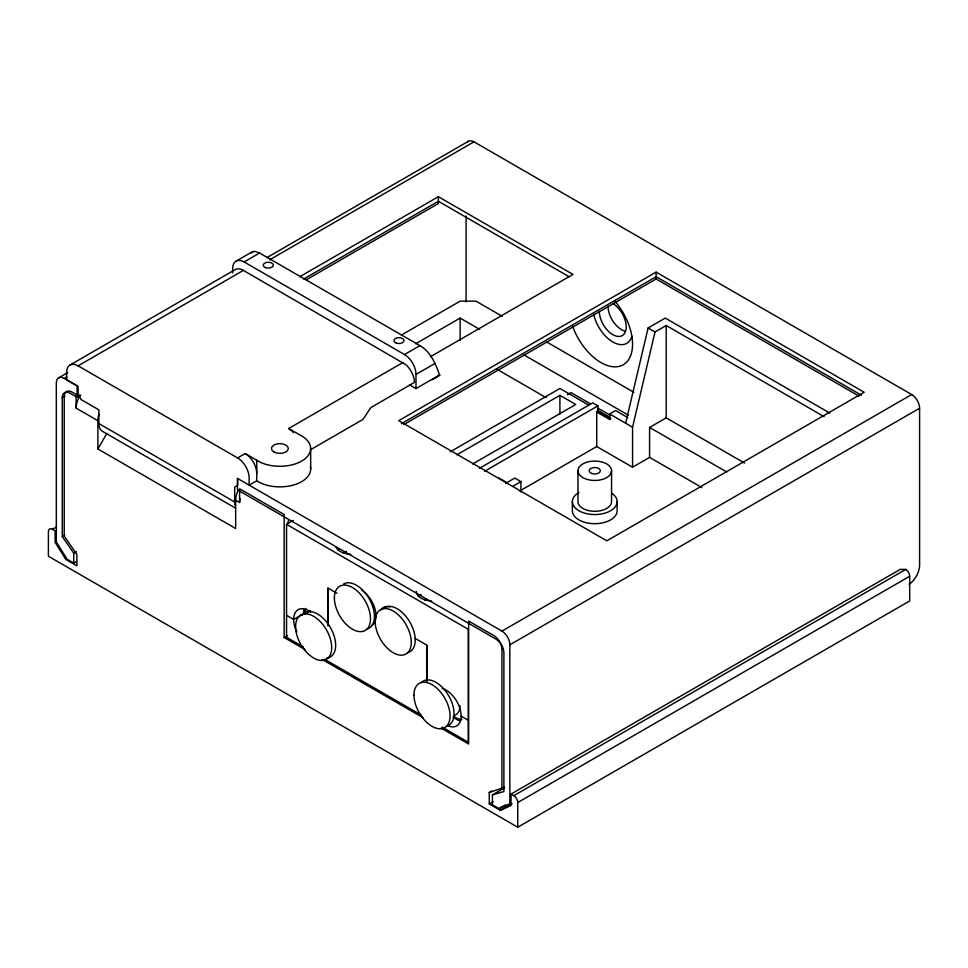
<?xml version="1.0" encoding="UTF-8"?>
<svg xmlns="http://www.w3.org/2000/svg" width="968" height="968" viewBox="0 0 968 968"><rect width="100%" height="100%" fill="white"/><g stroke="black" fill="none" stroke-linecap="round" stroke-linejoin="round"><path stroke-width="1.45" d="M403.874 424.553L656.122 278.978L656.122 276.364M701.873 487.569L649.588 457.392L632.564 467.217L632.564 427.215L654.997 331.976L666.214 325.502L824.058 416.627M625.643 423.21L648.1 327.995L665.258 318.085L829.879 413.13M238.443 489.82A16.795 9.692 -60 0 0 235.66 500.238L235.66 528.504L97.889 448.958L106.795 433.531M251.377 252.951L254.318 251.244L259.593 253.047L419.943 345.624C430.724 351.832 435.661 363.823 439.532 374.991L415.986 388.591L409.476 384.841M305.84 613.615L310.196 610.421M435.576 377.738L438.552 375.681M236.035 261.166L252.491 251.668M232.671 272.843L232.671 268.596A16.238 9.377 60 0 1 244.154 261.965L259.593 253.047M69.974 365.045L235.26 269.576A16.238 9.377 60 0 1 243.379 270.387L405.907 364.694A16.238 9.377 60 0 1 414.413 382.421L370.865 407.564L362.952 419.446L310.571 449.684M235.539 508.139L102.354 431.256A16.795 9.692 -60 0 1 98.869 423.56L98.869 409.851L81.058 399.566L78.093 393.274L78.093 386.413L66.61 379.783L66.61 372.474A16.238 9.377 60 0 1 78.093 365.844L243.379 270.387M58.637 377.859L67.796 372.571M266.793 257.682L468.403 141.28M76.351 561.597L73.737 563.11L67.143 559.298L56.313 541.959L56.313 382.989A11.192 6.461 60 0 1 64.239 378.415L66.852 376.903M269.769 259.751L474.005 141.836L911.687 394.533A11.192 6.461 60 0 1 919.6 408.242L919.6 565.046A16.238 9.377 -60 0 1 909.121 584.309M73.737 563.11L73.737 553.164L62.255 536.587L62.255 397.836L64.868 396.336M62.255 397.836A11.192 6.461 60 0 1 70.18 393.274L77.101 397.267L80.816 395.125M299.705 276.751L438.371 196.698L572.983 274.416L430.385 356.732M303.625 279.062L438.371 201.271L569.063 276.715M306.178 279.873L438.371 203.546L438.371 196.698M491.853 790.989L489.251 792.49L489.251 803.912L500.347 810.313L511.019 805.533L511.019 794.075L900.204 569.39L905.745 569.39A5.602 3.231 60 0 1 909.702 576.25L909.702 600.934L517.747 827.229L48.4 556.249L48.4 531.565A5.602 3.231 60 0 1 52.357 529.278L56.277 527.015M401.393 335.073L460.151 301.157L475.978 301.157L502.089 316.221M62.255 536.587L64.868 535.086M415.623 343.785L460.151 318.073L479.704 329.362M244.154 261.965L404.503 354.542L419.943 345.624M78.093 365.844L237.644 457.961L245.255 453.569L258.093 461.083A30.794 17.775 0 0 0 301.641 461.083A30.794 17.775 0 0 0 301.641 435.939L288.621 428.534L402.93 362.528M73.737 553.164L76.351 551.651M415.986 388.591L415.986 374.422L434.862 363.52M256.738 460.187L256.738 480.769L249.127 485.162L249.127 477.853A16.238 9.377 60 0 0 237.644 457.961M432.043 379.783L439.956 375.209M656.122 272.129L398.719 420.669L606.827 540.822L864.17 392.246L656.122 272.129L656.122 276.691L861.556 395.307M401.333 423.73L656.122 276.691M303.541 647.084L286.54 637.283L286.54 524.354L293.328 520.445M450.241 451.79L559.915 388.471L588.387 404.914M456.884 454.815L559.915 395.331L575.754 404.467L472.723 463.95M567.308 394.714L570.999 392.584L590.54 403.874M479.547 468.246L592.779 402.869L597.921 405.846L597.921 411.327L610.796 418.757L609.598 419.446L596.736 412.017L596.736 446.526L519.792 490.957M484.69 471.222L597.921 405.846M596.736 412.017L597.921 411.327M609.598 419.446L609.598 413.953L615.539 410.529L627.881 417.656M505.659 483.347L514.782 478.071L520.917 481.616L520.917 492.046M513.101 486.13L520.917 481.616M304.073 609.538A21.272 12.281 60 0 0 303.565 613.736L293.667 619.447L286.54 615.333M235.66 500.238L239.628 502.525L239.628 488.816L284.168 514.528L284.168 637.501L287.556 635.553M649.588 457.392L649.588 427.445L666.214 417.849L744.489 463.031M501.92 631.1A11.192 6.461 60 0 1 509.834 644.821L509.834 803.791L499.004 808.631L492.409 804.819L492.409 794.885L503.892 791.57L503.892 652.819A11.192 6.461 60 0 0 495.979 639.11L237.45 489.844L237.45 478.41L501.92 631.1L911.687 394.533M509.834 644.821L919.6 408.242M489.251 792.49L504.534 787.311M492.409 794.885L504.183 788.085M489.251 803.912L493.16 801.649M511.019 794.075L513.79 795.684L905.745 569.39M499.004 808.631L505.538 804.856M500.347 810.313L512.096 803.525M517.747 827.229L517.747 802.533L909.702 576.25M656.122 278.978L859.003 396.118M648.1 327.995L654.997 331.976M546.46 341.849L633.907 392.33M524.027 354.954L628.317 415.163M649.588 427.445L726.702 471.961M609.598 413.953L632.564 427.215M598.357 408.387L610.094 415.151M597.45 410.142L610.372 417.607M496.669 369.098L546.218 397.715M596.736 446.526L632.564 467.217M498.75 477.962L507.377 482.947M64.239 378.415L77.101 385.845L77.101 397.267M286.54 524.354L468.258 629.273L468.258 742.19L442.11 727.101M52.357 529.278L55.128 530.875L55.128 542.322L65.812 559.443L76.908 565.844L76.908 554.434L64.239 536.127L64.239 396.699A11.192 6.461 60 0 1 72.152 392.125L76.109 394.412L76.109 408.133L97.889 420.705L97.889 448.958M98.869 423.56L234.667 501.969A16.795 9.692 -60 0 0 235.079 505.284M336.924 593.215L327.91 588.024L327.91 625.667M415.236 638.432L426.888 645.16L426.888 681.303M303.565 613.736L304.751 614.414M461.131 716.139L468.258 720.252M324.449 659.172L421.201 715.025M284.168 637.501L305.101 649.588M322.114 659.414L422.859 717.578M441.178 728.154L468.657 744.017L468.657 621.045L493.995 635.673A11.192 6.461 60 0 1 501.92 649.395L501.92 788.823M256.738 480.769L258.093 481.653A30.794 17.775 0 0 0 293.486 485.029A30.794 17.775 0 0 0 310.401 466.757M288.621 428.534L291.586 430.7A16.238 9.377 60 0 1 293.473 432.575M666.214 325.502L666.214 417.849M617.148 501.618L617.148 510.765A22.397 12.935 0 0 1 594.751 523.688A22.397 12.935 0 0 1 572.354 510.765L572.354 501.618M611.558 470.763A16.795 9.692 0 0 1 586.354 479.16A16.795 9.692 0 0 1 586.354 462.365A16.795 9.692 0 0 1 611.558 470.763L611.558 501.618A16.795 9.692 0 0 1 594.751 511.31A16.795 9.692 0 0 1 577.957 501.618L577.957 470.763M559.915 395.331L559.915 414.195M466.08 215.973L466.08 301.931M460.151 318.073L460.151 340.53M426.694 645.051L426.694 681.194M328.116 588.133L328.116 625.776M310.668 448.511L310.668 469.081M237.644 478.531L237.644 485.391L234.667 487.11L234.667 501.969M361.947 590.335A21.272 12.281 60 0 1 375.052 609.114A21.272 12.281 60 0 1 371.603 625.534M296.777 631.814A21.272 12.281 60 0 1 295.688 611.921A21.272 12.281 60 0 1 310.68 612.042M380.799 609.864A21.272 12.281 60 0 1 389.935 607.045M442.194 688.417A21.272 12.281 60 0 1 460.913 712.992A21.272 12.281 60 0 1 447.397 725.516M304.799 613.059A19.602 11.313 60 0 1 306.045 608.4M431.571 600.995A16.795 9.692 0 0 1 416.228 591.327M350.803 554.361A16.795 9.692 0 0 1 336.041 547.21M424.916 600.136A8.397 4.852 0 0 1 425.751 598.962M344.148 553.502A8.397 4.852 0 0 1 346.326 551.337M418.478 596.542A16.795 9.692 0 0 1 421.153 594.534M337.711 549.909A16.795 9.692 0 0 1 339.393 548.529M461.845 719.623A19.602 11.313 60 0 1 453.581 716.102M459.885 720.761A21.272 12.281 60 0 1 453.048 717.07M301.968 615.418A25.531 14.738 60 0 1 330.366 627.494A25.531 14.738 60 0 1 326.627 658.131M343.628 583.958A25.531 14.738 60 0 1 370.224 600.656A25.531 14.738 60 0 1 366.751 629.115M382.384 609.114A25.531 14.738 60 0 1 409.948 622.242A25.531 14.738 60 0 1 407.528 652.662M421.189 682.718A25.531 14.738 60 0 1 448.741 695.835A25.531 14.738 60 0 1 446.333 726.266M459.981 705.636A19.941 11.519 60 0 1 453.956 715.509M245.255 453.569A16.238 9.377 60 0 1 256.738 473.449M404.503 354.542A16.238 9.377 60 0 1 415.986 374.422M624.965 331.092A19.033 10.987 60 0 1 608.013 306.299M612.768 303.553A19.033 10.987 60 0 1 626.235 326.869A19.033 10.987 60 0 1 612.768 334.638A19.033 10.987 60 0 1 599.313 311.321M614.91 301.254A44.794 25.858 60 0 1 623.283 364.742A44.794 25.858 60 0 1 572.487 325.744M631.886 336.053A27.999 16.166 60 0 1 612.768 341.958A27.999 16.166 60 0 1 593.65 313.971M467.145 142.453A11.192 6.461 60 0 1 474.005 141.836M611.909 493.305A22.397 12.935 0 0 1 609.646 511.273A22.397 12.935 0 0 1 578.465 510.487A22.397 12.935 0 0 1 578.924 492.47M513.79 795.684A5.602 3.231 60 0 1 517.747 802.533M287.629 523.64A12.318 7.115 -60 0 1 288.5 520.711M97.889 420.705A16.795 9.692 -60 0 1 99.002 414.256M76.109 408.133A16.795 9.692 -60 0 1 79.594 396.42M239.628 502.525A16.795 9.692 -60 0 1 240.028 498.75M295.591 626.732A25.531 14.738 60 0 0 322.671 660.418A25.531 14.738 60 0 0 322.671 624.312A25.531 14.738 60 0 0 295.591 626.732M334.384 597.921A25.531 14.738 60 0 0 361.463 631.62A25.531 14.738 60 0 0 361.463 595.514A25.531 14.738 60 0 0 334.384 597.921M375.161 621.468A25.531 14.738 60 0 0 402.24 655.154A25.531 14.738 60 0 0 402.24 619.048A25.531 14.738 60 0 0 375.161 621.468M413.965 695.072A25.531 14.738 60 0 0 441.045 728.759A25.531 14.738 60 0 0 441.045 692.652A25.531 14.738 60 0 0 413.965 695.072M273.932 451.935A8.397 4.852 0 0 0 287.98 449.769A8.397 4.852 0 0 0 277.695 443.828A8.397 4.852 0 0 0 273.932 451.935M396.432 343.12A5.034 2.904 0 0 0 403.995 340.591A5.034 2.904 0 0 0 396.432 338.074A5.034 2.904 0 0 0 396.432 343.12M265.789 267.688A5.034 2.904 0 0 0 273.339 265.159A5.034 2.904 0 0 0 265.789 262.643A5.034 2.904 0 0 0 265.789 267.688M591.956 473.558A5.602 3.231 0 0 0 600.354 470.763A5.602 3.231 0 0 0 591.956 467.955A5.602 3.231 0 0 0 591.956 473.558"/></g></svg>
